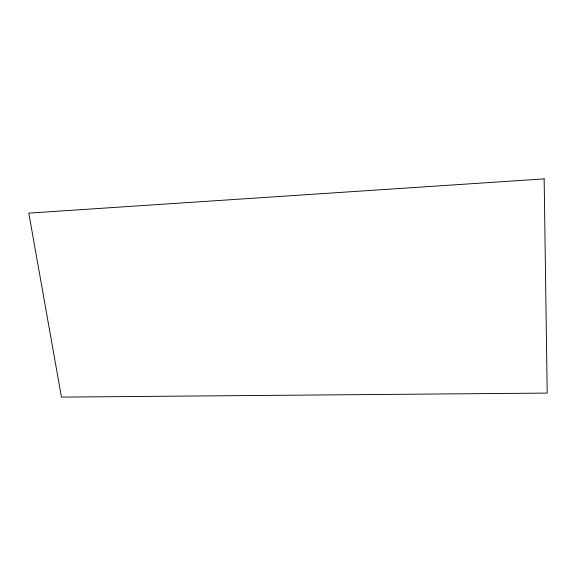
<?xml version="1.0" encoding="UTF-8"?>
<svg xmlns="http://www.w3.org/2000/svg" width="576" height="576" viewBox="0 0 576 576"><rect width="100%" height="100%" fill="white"/><g stroke="black" fill="none" stroke-linecap="round" stroke-linejoin="round"><path stroke-width="0.86" d="M544.147 178.891L28.8 213.12L61.452 397.109L547.2 393.091L544.147 178.891"/></g></svg>
